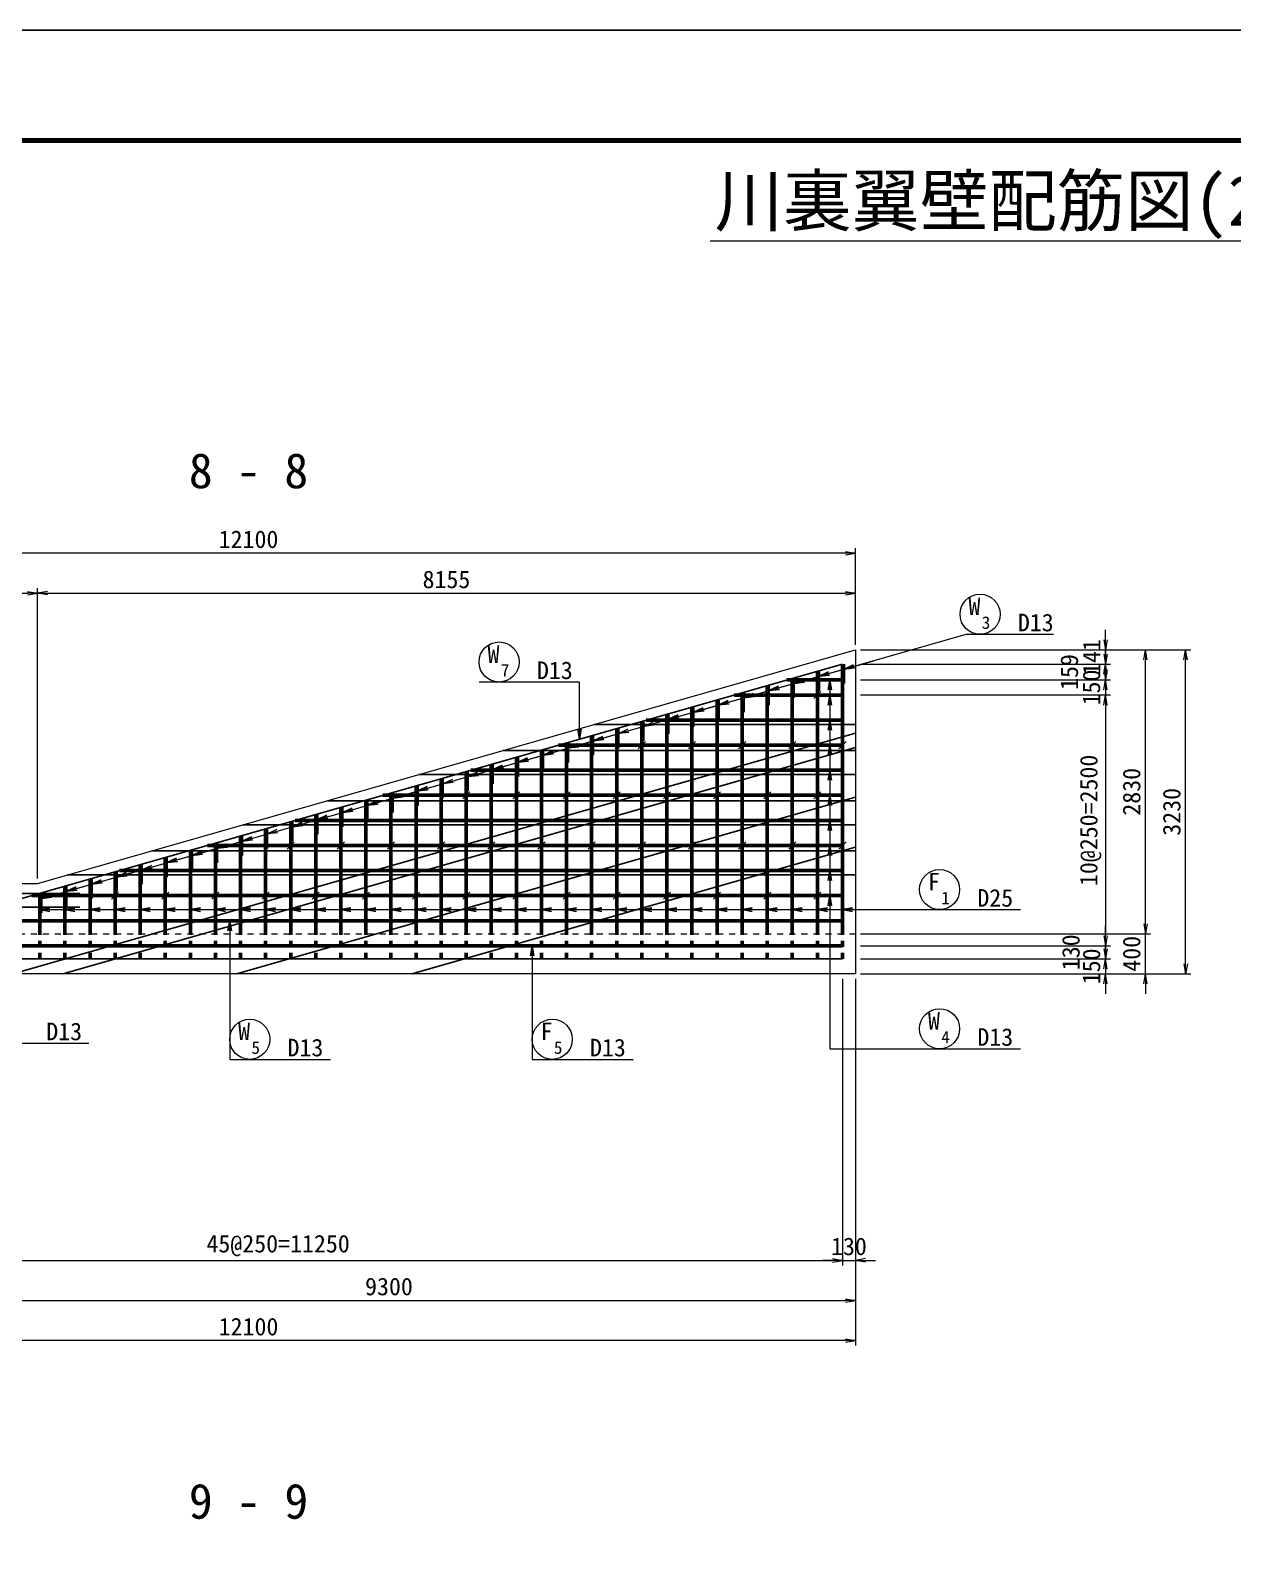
# Model space of a CAD drawing. Header units: millimetres. Extents: x 67792 to 193942, y -50017 to -20317.
# Drawn here: x 121147 to 133134, y -35356 to -20317 of the extents above; entities that cross this region are included whole.
import ezdxf
from ezdxf.enums import TextEntityAlignment as Align

# ---------------------------------------------------------------- set-up
doc = ezdxf.new("R2010")
doc.units = ezdxf.units.MM
doc.header["$LTSCALE"] = 50
doc.header["$PDSIZE"] = 300
doc.linetypes.add('DASHED2', pattern=[0.375, 0.25, -0.125])
doc.linetypes.add('SXF_跳び破線', pattern=[12, 6, -6])
doc.layers.get('Defpoints').update_dxf_attribs({"color": 191})
for name, color, linetype, lineweight in [('D-BGD', 7, 'Continuous', 13), ('D-STR', 1, 'Continuous', 50), ('D-STR-DIM', 7, 'Continuous', 13), ('D-STR-HTXT', 7, 'Continuous', 13), ('D-STR-STR2', 7, 'Continuous', 25), ('D-STR-STR5', 7, 'Continuous', 25), ('D-STR-STR9', 7, 'Continuous', 25), ('D-STR-TXT', 7, 'Continuous', 13), ('D-TTL', 2, 'Continuous', 140), ('D-TTL-LINE', 7, 'Continuous', 13), ('D-TTL-TXT', 7, 'Continuous', 13)]:
    doc.layers.add(name, color=color, linetype=linetype, lineweight=lineweight)
doc.styles.add('MS ゴシック', font='MS Gothic.ttf')
doc.styles.add('YOKO_GOTHIC', font='MS Gothic.ttf')
doc.dimstyles.new('S50', dxfattribs={"dimscale": 50, "dimtxt": 3.5, "dimasz": 2, "dimexe": 1, "dimexo": 1, "dimgap": 1, "dimtad": 1, "dimdec": 0, "dimzin": 1, "dimdsep": 46, "dimtxsty": 'YOKO_GOTHIC', "dimblk": 'OPEN', "dimcen": 0, "dimclrd": 256, "dimclre": 256, "dimclrt": 256, "dimaunit": 1, "dimadec": 3, "dimazin": 0, "dimtfac": 1, "dimtdec": 0, "dimtix": 1, "dimtmove": 2, "dimatfit": 3, "dimldrblk": 'OPEN', "dimfxl": 1, "dimlwd": -1, "dimlwe": -1, "dimarcsym": 2})

# ---------------------------------------------------------------- blocks, each defined once
blk = doc.blocks.new('_Open')
at = {"color": 0, "linetype": 'ByBlock', "lineweight": -2}
for p, q in [((-1, 0.17), (0, 0)), ((-1, -0.17), (0, 0)), ((0, 0), (-1, 0))]:
    blk.add_line(p, q, dxfattribs=at)
blk = doc.blocks.new('*D337')
at = {"layer": 'D-STR-DIM', "ltscale": 1500, "transparency": 16777216}
for p, q in [((117673, -28774), (117673, -25880)), ((117773, -25930), (121119, -25930)), ((121219, -28774), (121219, -25880))]:
    blk.add_line(p, q, dxfattribs=at)
at = {"layer": 'Defpoints', "color": 0, "ltscale": 1500, "transparency": 16777216}
for p in [(121219, -25930), (117673, -28824), (121219, -28824)]:
    blk.add_point(p, dxfattribs=at)
at = {"layer": 'D-STR-DIM', "ltscale": 1500, "transparency": 16777216, "xscale": 100, "yscale": 100, "zscale": 100, "rotation": 180}
blk.add_blockref('_Open', (117673, -25930), dxfattribs=at)
at = {"layer": 'D-STR-DIM', "ltscale": 1500, "transparency": 16777216, "xscale": 100, "yscale": 100, "zscale": 100}
blk.add_blockref('_Open', (121219, -25930), dxfattribs=at)
at = {"layer": 'D-STR-DIM', "ltscale": 1500, "transparency": 16777216, "insert": (119446, -25793), "char_height": 175, "attachment_point": 5, "style": 'YOKO_GOTHIC'}
blk.add_mtext('3545', dxfattribs=at)
blk = doc.blocks.new('*D338')
at = {"layer": 'D-STR-DIM', "ltscale": 1500, "transparency": 16777216}
for p, q in [((121219, -28774), (121219, -25880)), ((121319, -25930), (129273, -25930)), ((129373, -26444), (129373, -25880))]:
    blk.add_line(p, q, dxfattribs=at)
at = {"layer": 'Defpoints', "color": 0, "ltscale": 1500, "transparency": 16777216}
for p in [(129373, -25930), (129373, -26494), (121219, -28824)]:
    blk.add_point(p, dxfattribs=at)
at = {"layer": 'D-STR-DIM', "ltscale": 1500, "transparency": 16777216, "xscale": 100, "yscale": 100, "zscale": 100, "rotation": 180}
blk.add_blockref('_Open', (121219, -25930), dxfattribs=at)
at = {"layer": 'D-STR-DIM', "ltscale": 1500, "transparency": 16777216, "xscale": 100, "yscale": 100, "zscale": 100}
blk.add_blockref('_Open', (129373, -25930), dxfattribs=at)
at = {"layer": 'D-STR-DIM', "ltscale": 1500, "transparency": 16777216, "insert": (125296, -25793), "char_height": 175, "attachment_point": 5, "style": 'YOKO_GOTHIC'}
blk.add_mtext('8155', dxfattribs=at)
blk = doc.blocks.new('*D339')
at = {"layer": 'D-STR-DIM', "ltscale": 1500, "transparency": 16777216}
for p, q in [((117273, -28774), (117273, -25480)), ((129273, -25530), (117373, -25530)), ((129373, -26444), (129373, -25480))]:
    blk.add_line(p, q, dxfattribs=at)
at = {"layer": 'Defpoints', "color": 0, "ltscale": 1500, "transparency": 16777216}
for p in [(117273, -25530), (129373, -26494), (117273, -28824)]:
    blk.add_point(p, dxfattribs=at)
at = {"layer": 'D-STR-DIM', "ltscale": 1500, "transparency": 16777216, "xscale": 100, "yscale": 100, "zscale": 100, "rotation": 180}
blk.add_blockref('_Open', (117273, -25530), dxfattribs=at)
at = {"layer": 'D-STR-DIM', "ltscale": 1500, "transparency": 16777216, "xscale": 100, "yscale": 100, "zscale": 100}
blk.add_blockref('_Open', (129373, -25530), dxfattribs=at)
at = {"layer": 'D-STR-DIM', "ltscale": 1500, "transparency": 16777216, "insert": (123323, -25393), "char_height": 175, "attachment_point": 5, "style": 'YOKO_GOTHIC'}
blk.add_mtext('12100', dxfattribs=at)
blk = doc.blocks.new('*D343')
at = {"layer": 'D-STR-DIM', "ltscale": 1500, "transparency": 16777216}
for p, q in [((129243, -29774), (129243, -32630)), ((117993, -30374), (117993, -32630)), ((118093, -32580), (129143, -32580))]:
    blk.add_line(p, q, dxfattribs=at)
at = {"layer": 'Defpoints', "color": 0, "ltscale": 1500, "transparency": 16777216}
for p in [(129243, -29724), (117993, -30324), (129243, -32580)]:
    blk.add_point(p, dxfattribs=at)
at = {"layer": 'D-STR-DIM', "ltscale": 1500, "transparency": 16777216, "xscale": 100, "yscale": 100, "zscale": 100, "rotation": 180}
blk.add_blockref('_Open', (117993, -32580), dxfattribs=at)
at = {"layer": 'D-STR-DIM', "ltscale": 1500, "transparency": 16777216, "xscale": 100, "yscale": 100, "zscale": 100}
blk.add_blockref('_Open', (129243, -32580), dxfattribs=at)
at = {"layer": 'D-STR-DIM', "ltscale": 1500, "transparency": 16777216, "insert": (123618, -32433), "char_height": 175, "attachment_point": 5, "style": 'YOKO_GOTHIC'}
blk.add_mtext('45@250=11250', dxfattribs=at)
blk = doc.blocks.new('*D344')
at = {"layer": 'D-STR-DIM', "ltscale": 1500, "transparency": 16777216}
for p, q in [((129243, -29774), (129243, -32630)), ((129373, -29774), (129373, -32630)), ((129143, -32580), (129043, -32580)), ((129243, -32580), (129373, -32580)), ((129473, -32580), (129573, -32580))]:
    blk.add_line(p, q, dxfattribs=at)
at = {"layer": 'Defpoints', "color": 0, "ltscale": 1500, "transparency": 16777216}
for p in [(129243, -29724), (129373, -29724), (129373, -32580)]:
    blk.add_point(p, dxfattribs=at)
at = {"layer": 'D-STR-DIM', "ltscale": 1500, "transparency": 16777216, "xscale": 100, "yscale": 100, "zscale": 100}
blk.add_blockref('_Open', (129243, -32580), dxfattribs=at)
at = {"layer": 'D-STR-DIM', "ltscale": 1500, "transparency": 16777216, "xscale": 100, "yscale": 100, "zscale": 100, "rotation": 180}
blk.add_blockref('_Open', (129373, -32580), dxfattribs=at)
at = {"layer": 'D-STR-DIM', "ltscale": 1500, "transparency": 16777216, "insert": (129308, -32442), "char_height": 175, "attachment_point": 5, "style": 'YOKO_GOTHIC'}
blk.add_mtext('130', dxfattribs=at)
blk = doc.blocks.new('*D353')
at = {"layer": 'D-STR-DIM', "ltscale": 1500, "transparency": 16777216}
for p, q in [((129373, -29774), (129373, -33030)), ((120073, -30374), (120073, -33030)), ((120173, -32980), (129273, -32980))]:
    blk.add_line(p, q, dxfattribs=at)
at = {"layer": 'Defpoints', "color": 0, "ltscale": 1500, "transparency": 16777216}
for p in [(129373, -29724), (120073, -30324), (129373, -32980)]:
    blk.add_point(p, dxfattribs=at)
at = {"layer": 'D-STR-DIM', "ltscale": 1500, "transparency": 16777216, "xscale": 100, "yscale": 100, "zscale": 100, "rotation": 180}
blk.add_blockref('_Open', (120073, -32980), dxfattribs=at)
at = {"layer": 'D-STR-DIM', "ltscale": 1500, "transparency": 16777216, "xscale": 100, "yscale": 100, "zscale": 100}
blk.add_blockref('_Open', (129373, -32980), dxfattribs=at)
at = {"layer": 'D-STR-DIM', "ltscale": 1500, "transparency": 16777216, "insert": (124723, -32842), "char_height": 175, "attachment_point": 5, "style": 'YOKO_GOTHIC'}
blk.add_mtext('9300', dxfattribs=at)
blk = doc.blocks.new('*D354')
at = {"layer": 'D-STR-DIM', "ltscale": 1500, "transparency": 16777216}
for p, q in [((129373, -29774), (129373, -33430)), ((117273, -30374), (117273, -33430)), ((129273, -33380), (117373, -33380))]:
    blk.add_line(p, q, dxfattribs=at)
at = {"layer": 'Defpoints', "color": 0, "ltscale": 1500, "transparency": 16777216}
for p in [(129373, -29724), (117273, -30324), (117273, -33380)]:
    blk.add_point(p, dxfattribs=at)
at = {"layer": 'D-STR-DIM', "ltscale": 1500, "transparency": 16777216, "xscale": 100, "yscale": 100, "zscale": 100, "rotation": 180}
blk.add_blockref('_Open', (117273, -33380), dxfattribs=at)
at = {"layer": 'D-STR-DIM', "ltscale": 1500, "transparency": 16777216, "xscale": 100, "yscale": 100, "zscale": 100}
blk.add_blockref('_Open', (129373, -33380), dxfattribs=at)
at = {"layer": 'D-STR-DIM', "ltscale": 1500, "transparency": 16777216, "insert": (123323, -33242), "char_height": 175, "attachment_point": 5, "style": 'YOKO_GOTHIC'}
blk.add_mtext('12100', dxfattribs=at)
blk = doc.blocks.new('*D280')
at = {"layer": 'D-STR-DIM', "ltscale": 1500, "transparency": 16777216}
for p, q in [((131864, -26394), (131864, -26294)), ((129423, -26494), (131914, -26494)), ((131864, -26494), (131864, -26636)), ((129423, -26636), (131914, -26636)), ((131864, -26736), (131864, -26836))]:
    blk.add_line(p, q, dxfattribs=at)
at = {"layer": 'Defpoints', "color": 0, "ltscale": 1500, "transparency": 16777216}
for p in [(129373, -26494), (129373, -26636), (131864, -26636)]:
    blk.add_point(p, dxfattribs=at)
at = {"layer": 'D-STR-DIM', "ltscale": 1500, "transparency": 16777216, "xscale": 100, "yscale": 100, "zscale": 100}
for p, rotation in [((131864, -26494), 270), ((131864, -26636), 90)]:
    blk.add_blockref('_Open', p, dxfattribs=dict(at, rotation=rotation))
at = {"layer": 'D-STR-DIM', "ltscale": 1500, "transparency": 16777216, "insert": (131726, -26565), "char_height": 175, "attachment_point": 5, "rotation": 90, "style": 'YOKO_GOTHIC'}
blk.add_mtext('141', dxfattribs=at)
blk = doc.blocks.new('*D281')
at = {"layer": 'D-STR-DIM', "ltscale": 1500, "transparency": 16777216}
for p, q in [((131864, -26536), (131864, -26436)), ((129423, -26636), (131914, -26636)), ((131864, -26636), (131864, -26794)), ((129423, -26794), (131914, -26794)), ((131864, -26894), (131864, -26994))]:
    blk.add_line(p, q, dxfattribs=at)
at = {"layer": 'Defpoints', "color": 0, "ltscale": 1500, "transparency": 16777216}
for p in [(129373, -26636), (129373, -26794), (131864, -26794)]:
    blk.add_point(p, dxfattribs=at)
at = {"layer": 'D-STR-DIM', "ltscale": 1500, "transparency": 16777216, "xscale": 100, "yscale": 100, "zscale": 100}
for p, rotation in [((131864, -26636), 270), ((131864, -26794), 90)]:
    blk.add_blockref('_Open', p, dxfattribs=dict(at, rotation=rotation))
at = {"layer": 'D-STR-DIM', "ltscale": 1500, "transparency": 16777216, "insert": (131505, -26715), "char_height": 175, "attachment_point": 5, "rotation": 90, "style": 'YOKO_GOTHIC'}
blk.add_mtext('159', dxfattribs=at)
blk = doc.blocks.new('*D282')
at = {"layer": 'D-STR-DIM', "ltscale": 1500, "transparency": 16777216}
for p, q in [((131864, -26694), (131864, -26594)), ((129423, -26794), (131914, -26794)), ((131864, -26794), (131864, -26944)), ((129423, -26944), (131914, -26944)), ((131864, -27044), (131864, -27144))]:
    blk.add_line(p, q, dxfattribs=at)
at = {"layer": 'Defpoints', "color": 0, "ltscale": 1500, "transparency": 16777216}
for p in [(129373, -26794), (129373, -26944), (131864, -26944)]:
    blk.add_point(p, dxfattribs=at)
at = {"layer": 'D-STR-DIM', "ltscale": 1500, "transparency": 16777216, "xscale": 100, "yscale": 100, "zscale": 100}
for p, rotation in [((131864, -26794), 270), ((131864, -26944), 90)]:
    blk.add_blockref('_Open', p, dxfattribs=dict(at, rotation=rotation))
at = {"layer": 'D-STR-DIM', "ltscale": 1500, "transparency": 16777216, "insert": (131726, -26869), "char_height": 175, "attachment_point": 5, "rotation": 90, "style": 'YOKO_GOTHIC'}
blk.add_mtext('150', dxfattribs=at)
blk = doc.blocks.new('*D283')
at = {"layer": 'D-STR-DIM', "ltscale": 1500, "transparency": 16777216}
for p, q in [((129423, -26944), (131914, -26944)), ((131864, -27044), (131864, -29344)), ((129423, -29444), (131914, -29444))]:
    blk.add_line(p, q, dxfattribs=at)
at = {"layer": 'Defpoints', "color": 0, "ltscale": 1500, "transparency": 16777216}
for p in [(129373, -26944), (129373, -29444), (131864, -29444)]:
    blk.add_point(p, dxfattribs=at)
at = {"layer": 'D-STR-DIM', "ltscale": 1500, "transparency": 16777216, "xscale": 100, "yscale": 100, "zscale": 100}
for p, rotation in [((131864, -26944), 90), ((131864, -29444), 270)]:
    blk.add_blockref('_Open', p, dxfattribs=dict(at, rotation=rotation))
at = {"layer": 'D-STR-DIM', "ltscale": 1500, "transparency": 16777216, "insert": (131717, -28194), "char_height": 175, "attachment_point": 5, "rotation": 90, "style": 'YOKO_GOTHIC'}
blk.add_mtext('10@250=2500', dxfattribs=at)
blk = doc.blocks.new('*D284')
at = {"layer": 'D-STR-DIM', "ltscale": 1500, "transparency": 16777216}
for p, q in [((131864, -29344), (131864, -29244)), ((129423, -29444), (131914, -29444)), ((131864, -29444), (131864, -29574)), ((129423, -29574), (131914, -29574)), ((131864, -29674), (131864, -29774))]:
    blk.add_line(p, q, dxfattribs=at)
at = {"layer": 'Defpoints', "color": 0, "ltscale": 1500, "transparency": 16777216}
for p in [(129373, -29444), (129373, -29574), (131864, -29574)]:
    blk.add_point(p, dxfattribs=at)
at = {"layer": 'D-STR-DIM', "ltscale": 1500, "transparency": 16777216, "xscale": 100, "yscale": 100, "zscale": 100}
for p, rotation in [((131864, -29444), 270), ((131864, -29574), 90)]:
    blk.add_blockref('_Open', p, dxfattribs=dict(at, rotation=rotation))
at = {"layer": 'D-STR-DIM', "ltscale": 1500, "transparency": 16777216, "insert": (131521, -29509), "char_height": 175, "attachment_point": 5, "rotation": 90, "style": 'YOKO_GOTHIC'}
blk.add_mtext('130', dxfattribs=at)
blk = doc.blocks.new('*D285')
at = {"layer": 'D-STR-DIM', "ltscale": 1500, "transparency": 16777216}
for p, q in [((131864, -29474), (131864, -29374)), ((129423, -29574), (131914, -29574)), ((131864, -29574), (131864, -29724)), ((129423, -29724), (131914, -29724)), ((131864, -29824), (131864, -29924))]:
    blk.add_line(p, q, dxfattribs=at)
at = {"layer": 'Defpoints', "color": 0, "ltscale": 1500, "transparency": 16777216}
for p in [(129373, -29574), (129373, -29724), (131864, -29724)]:
    blk.add_point(p, dxfattribs=at)
at = {"layer": 'D-STR-DIM', "ltscale": 1500, "transparency": 16777216, "xscale": 100, "yscale": 100, "zscale": 100}
for p, rotation in [((131864, -29574), 270), ((131864, -29724), 90)]:
    blk.add_blockref('_Open', p, dxfattribs=dict(at, rotation=rotation))
at = {"layer": 'D-STR-DIM', "ltscale": 1500, "transparency": 16777216, "insert": (131726, -29649), "char_height": 175, "attachment_point": 5, "rotation": 90, "style": 'YOKO_GOTHIC'}
blk.add_mtext('150', dxfattribs=at)
blk = doc.blocks.new('*D375')
at = {"layer": 'D-STR-DIM', "ltscale": 1500, "transparency": 16777216}
for p, q in [((132264, -29224), (132264, -29124)), ((129423, -29324), (132314, -29324)), ((132264, -29724), (132264, -29324)), ((129423, -29724), (132314, -29724)), ((132264, -29824), (132264, -29924))]:
    blk.add_line(p, q, dxfattribs=at)
at = {"layer": 'Defpoints', "color": 0, "ltscale": 1500, "transparency": 16777216}
for p in [(129373, -29324), (132264, -29324), (129373, -29724)]:
    blk.add_point(p, dxfattribs=at)
at = {"layer": 'D-STR-DIM', "ltscale": 1500, "transparency": 16777216, "xscale": 100, "yscale": 100, "zscale": 100}
for p, rotation in [((132264, -29324), 270), ((132264, -29724), 90)]:
    blk.add_blockref('_Open', p, dxfattribs=dict(at, rotation=rotation))
at = {"layer": 'D-STR-DIM', "ltscale": 1500, "transparency": 16777216, "insert": (132126, -29524), "char_height": 175, "attachment_point": 5, "rotation": 90, "style": 'YOKO_GOTHIC'}
blk.add_mtext('400', dxfattribs=at)
blk = doc.blocks.new('*D376')
at = {"layer": 'D-STR-DIM', "ltscale": 1500, "transparency": 16777216}
for p, q in [((129423, -26494), (132314, -26494)), ((132264, -29224), (132264, -26594)), ((129423, -29324), (132314, -29324))]:
    blk.add_line(p, q, dxfattribs=at)
at = {"layer": 'Defpoints', "color": 0, "ltscale": 1500, "transparency": 16777216}
for p in [(129373, -26494), (132264, -26494), (129373, -29324)]:
    blk.add_point(p, dxfattribs=at)
at = {"layer": 'D-STR-DIM', "ltscale": 1500, "transparency": 16777216, "xscale": 100, "yscale": 100, "zscale": 100}
for p, rotation in [((132264, -26494), 90), ((132264, -29324), 270)]:
    blk.add_blockref('_Open', p, dxfattribs=dict(at, rotation=rotation))
at = {"layer": 'D-STR-DIM', "ltscale": 1500, "transparency": 16777216, "insert": (132126, -27909), "char_height": 175, "attachment_point": 5, "rotation": 90, "style": 'YOKO_GOTHIC'}
blk.add_mtext('2830', dxfattribs=at)
blk = doc.blocks.new('*D286')
at = {"layer": 'D-STR-DIM', "ltscale": 1500, "transparency": 16777216}
for p, q in [((129423, -26494), (132714, -26494)), ((132664, -29624), (132664, -26594)), ((129423, -29724), (132714, -29724))]:
    blk.add_line(p, q, dxfattribs=at)
at = {"layer": 'Defpoints', "color": 0, "ltscale": 1500, "transparency": 16777216}
for p in [(129373, -26494), (132664, -26494), (129373, -29724)]:
    blk.add_point(p, dxfattribs=at)
at = {"layer": 'D-STR-DIM', "ltscale": 1500, "transparency": 16777216, "xscale": 100, "yscale": 100, "zscale": 100}
for p, rotation in [((132664, -26494), 90), ((132664, -29724), 270)]:
    blk.add_blockref('_Open', p, dxfattribs=dict(at, rotation=rotation))
at = {"layer": 'D-STR-DIM', "ltscale": 1500, "transparency": 16777216, "insert": (132526, -28109), "char_height": 175, "attachment_point": 5, "rotation": 90, "style": 'YOKO_GOTHIC'}
blk.add_mtext('3230', dxfattribs=at)

msp = doc.modelspace()

# ---------------------------------------------------------------- linework, layer by layer
at = {"layer": 'D-BGD'}
for p, q in [((129373.2, -26494.4), (129373.2, -29724.3)), ((129373.2, -29724.3), (120073.2, -29724.3))]:
    msp.add_line(p, q, dxfattribs=at)
at = {"layer": 'D-BGD', "linetype": 'SXF_跳び破線', "ltscale": 0.2}
msp.add_line((117673.2, -29324.3), (129373.2, -29324.3), dxfattribs=at)
at = {"layer": 'D-BGD'}
msp.add_lwpolyline([(117273.2, -28824.3), (121218.7, -28824.3), (129373.2, -26494.4)], dxfattribs=at)
at = {"layer": 'D-STR'}
for p, q in [((128993.2, -26707), (128993.2, -29304.3)), ((129243.2, -26635.6), (129243.2, -29304.3)), ((128493.2, -26849.9), (128493.2, -29304.3)), ((128687.7, -26794.3), (129243.2, -26794.3)), ((128743.2, -26778.4), (128743.2, -29304.3)), ((127743.2, -27064.1), (127743.2, -29304.3)), ((127993.2, -26992.7), (127993.2, -29304.3)), ((128162.7, -26944.3), (129243.2, -26944.3)), ((128243.2, -26921.3), (128243.2, -29304.3)), ((127243.2, -27207), (127243.2, -29304.3)), ((127287.7, -27194.3), (129243.2, -27194.3)), ((127493.2, -27135.6), (127493.2, -29304.3)), ((126743.2, -27349.9), (126743.2, -29304.3)), ((126993.2, -27278.4), (126993.2, -29304.3)), ((126243.2, -27492.7), (126243.2, -29304.3)), ((126412.7, -27444.3), (129243.2, -27444.3)), ((126493.2, -27421.3), (126493.2, -29304.3)), ((125743.2, -27635.6), (125743.2, -29304.3)), ((125993.2, -27564.1), (125993.2, -29304.3)), ((125243.2, -27778.4), (125243.2, -29304.3)), ((125493.2, -27707), (125493.2, -29304.3)), ((125537.7, -27694.3), (129243.2, -27694.3)), ((124662.7, -27944.3), (129243.2, -27944.3)), ((124743.2, -27921.3), (124743.2, -29304.3)), ((124993.2, -27849.9), (124993.2, -29304.3)), ((124243.2, -28064.1), (124243.2, -29304.3)), ((124493.2, -27992.7), (124493.2, -29304.3)), ((123743.2, -28207), (123743.2, -29304.3)), ((123787.7, -28194.3), (129243.2, -28194.3)), ((123993.2, -28135.6), (123993.2, -29304.3)), ((122993.2, -28421.3), (122993.2, -29304.3)), ((123243.2, -28349.9), (123243.2, -29304.3)), ((123493.2, -28278.4), (123493.2, -29304.3)), ((122493.2, -28564.1), (122493.2, -29304.3)), ((122743.2, -28492.7), (122743.2, -29304.3)), ((122912.7, -28444.3), (129243.2, -28444.3)), ((121993.2, -28707), (121993.2, -29304.3)), ((122037.7, -28694.3), (129243.2, -28694.3)), ((122243.2, -28635.6), (122243.2, -29304.3)), ((121493.2, -28849.9), (121493.2, -29304.3)), ((121743.2, -28778.4), (121743.2, -29304.3)), ((121162.7, -28944.3), (129243.2, -28944.3)), ((121243.2, -28921.3), (121243.2, -29304.3)), ((117393.2, -29194.3), (129243.2, -29194.3)), ((117393.2, -29444.3), (129243.2, -29444.3))]:
    msp.add_line(p, q, dxfattribs=at)
at = {"layer": 'D-STR', "linetype": 'SXF_跳び破線', "ltscale": 0.2}
for p, q in [((121243.2, -29574.3), (121243.2, -29304.3)), ((121493.2, -29574.3), (121493.2, -29304.3)), ((121743.2, -29574.3), (121743.2, -29304.3)), ((121993.2, -29574.3), (121993.2, -29304.3)), ((122243.2, -29574.3), (122243.2, -29304.3)), ((122493.2, -29574.3), (122493.2, -29304.3)), ((122743.2, -29574.3), (122743.2, -29304.3)), ((122993.2, -29574.3), (122993.2, -29304.3)), ((123243.2, -29574.3), (123243.2, -29304.3)), ((123493.2, -29574.3), (123493.2, -29304.3)), ((123743.2, -29574.3), (123743.2, -29304.3)), ((123993.2, -29574.3), (123993.2, -29304.3)), ((124243.2, -29574.3), (124243.2, -29304.3)), ((124493.2, -29574.3), (124493.2, -29304.3)), ((124743.2, -29574.3), (124743.2, -29304.3)), ((124993.2, -29574.3), (124993.2, -29304.3)), ((125243.2, -29574.3), (125243.2, -29304.3)), ((125493.2, -29574.3), (125493.2, -29304.3)), ((125743.2, -29574.3), (125743.2, -29304.3)), ((125993.2, -29574.3), (125993.2, -29304.3)), ((126243.2, -29574.3), (126243.2, -29304.3)), ((126493.2, -29574.3), (126493.2, -29304.3)), ((126743.2, -29574.3), (126743.2, -29304.3)), ((126993.2, -29574.3), (126993.2, -29304.3)), ((127243.2, -29574.3), (127243.2, -29304.3)), ((127493.2, -29574.3), (127493.2, -29304.3)), ((127743.2, -29574.3), (127743.2, -29304.3)), ((127993.2, -29574.3), (127993.2, -29304.3)), ((128243.2, -29574.3), (128243.2, -29304.3)), ((128493.2, -29574.3), (128493.2, -29304.3)), ((128743.2, -29574.3), (128743.2, -29304.3)), ((128993.2, -29574.3), (128993.2, -29304.3)), ((129243.2, -29574.3), (129243.2, -29304.3))]:
    msp.add_line(p, q, dxfattribs=at)
at = {"layer": 'D-STR-HTXT'}
for p, q in [((120730.6, -30415.7), (121730.6, -30415.7)), ((123135.1, -30576.4), (124141.7, -30576.4)), ((126150.1, -30576.4), (127156.7, -30576.4))]:
    msp.add_line(p, q, dxfattribs=at)
for centre in [(130615, -26139.2), (125821.1, -26615.2), (130211.3, -28884.1), (130211.3, -30271.3), (123335.1, -30376.4), (126350.1, -30376.4)]:
    msp.add_circle(centre, 200, dxfattribs=at)
at = {"layer": 'D-STR-STR2'}
for p, q in [((120838.5, -29036.9), (129243.2, -26635.6)), ((117393.2, -28924.3), (121642.7, -28924.3)), ((117393.2, -29059.3), (121642.7, -29059.3))]:
    msp.add_line(p, q, dxfattribs=at)
at = {"layer": 'D-STR-STR5'}
for p, q in [((128957.9, -26979.7), (129028.6, -26908.9)), ((127207.9, -27479.7), (127278.6, -27408.9)), ((127707.9, -27479.7), (127778.6, -27408.9)), ((128207.9, -27479.7), (128278.6, -27408.9)), ((128707.9, -27479.7), (128778.6, -27408.9)), ((129207.9, -27479.7), (129278.6, -27408.9)), ((125457.9, -27979.7), (125528.6, -27908.9)), ((125957.9, -27979.7), (126028.6, -27908.9)), ((126457.9, -27979.7), (126528.6, -27908.9)), ((126957.9, -27979.7), (127028.6, -27908.9)), ((127457.9, -27979.7), (127528.6, -27908.9)), ((127957.9, -27979.7), (128028.6, -27908.9)), ((128457.9, -27979.7), (128528.6, -27908.9)), ((128957.9, -27979.7), (129028.6, -27908.9)), ((123707.9, -28479.7), (123778.6, -28408.9)), ((124207.9, -28479.7), (124278.6, -28408.9)), ((124707.9, -28479.7), (124778.6, -28408.9)), ((125207.9, -28479.7), (125278.6, -28408.9)), ((125707.9, -28479.7), (125778.6, -28408.9)), ((126207.9, -28479.7), (126278.6, -28408.9)), ((126707.9, -28479.7), (126778.6, -28408.9)), ((127207.9, -28479.7), (127278.6, -28408.9)), ((127707.9, -28479.7), (127778.6, -28408.9)), ((128207.9, -28479.7), (128278.6, -28408.9)), ((128707.9, -28479.7), (128778.6, -28408.9)), ((129207.9, -28479.7), (129278.6, -28408.9)), ((121957.9, -28979.7), (122028.6, -28908.9)), ((122457.9, -28979.7), (122528.6, -28908.9)), ((122957.9, -28979.7), (123028.6, -28908.9)), ((123457.9, -28979.7), (123528.6, -28908.9)), ((123957.9, -28979.7), (124028.6, -28908.9)), ((124457.9, -28979.7), (124528.6, -28908.9)), ((124957.9, -28979.7), (125028.6, -28908.9)), ((125457.9, -28979.7), (125528.6, -28908.9)), ((125957.9, -28979.7), (126028.6, -28908.9)), ((126457.9, -28979.7), (126528.6, -28908.9)), ((126957.9, -28979.7), (127028.6, -28908.9)), ((127457.9, -28979.7), (127528.6, -28908.9)), ((127957.9, -28979.7), (128028.6, -28908.9)), ((128457.9, -28979.7), (128528.6, -28908.9)), ((128957.9, -28979.7), (129028.6, -28908.9))]:
    msp.add_line(p, q, dxfattribs=at)
at = {"layer": 'D-STR-STR9'}
for p, q in [((129013.2, -26707), (129013.2, -26902)), ((129263.2, -26635.6), (129263.2, -26830.6)), ((128513.2, -26849.9), (128513.2, -27044.9)), ((128763.2, -26778.4), (128763.2, -26973.4)), ((127763.2, -27064.1), (127763.2, -27259.1)), ((128013.2, -26992.7), (128013.2, -27187.7)), ((128263.2, -26921.3), (128263.2, -27116.3)), ((127263.2, -27207), (127263.2, -27402)), ((127513.2, -27135.6), (127513.2, -27330.6)), ((126763.2, -27349.9), (126763.2, -27544.9)), ((127013.2, -27278.4), (127013.2, -27473.4)), ((126263.2, -27492.7), (126263.2, -27687.7)), ((126513.2, -27421.3), (126513.2, -27616.3)), ((125763.2, -27635.6), (125763.2, -27830.6)), ((126013.2, -27564.1), (126013.2, -27759.1)), ((125263.2, -27778.4), (125263.2, -27973.4)), ((125513.2, -27707), (125513.2, -27902)), ((124763.2, -27921.3), (124763.2, -28116.3)), ((125013.2, -27849.9), (125013.2, -28044.9)), ((124263.2, -28064.1), (124263.2, -28259.1)), ((124513.2, -27992.7), (124513.2, -28187.7)), ((123763.2, -28207), (123763.2, -28402)), ((124013.2, -28135.6), (124013.2, -28330.6)), ((123013.2, -28421.3), (123013.2, -28616.3)), ((123263.2, -28349.9), (123263.2, -28544.9)), ((123513.2, -28278.4), (123513.2, -28473.4)), ((122513.2, -28564.1), (122513.2, -28759.1)), ((122763.2, -28492.7), (122763.2, -28687.7)), ((122013.2, -28707), (122013.2, -28902)), ((122263.2, -28635.6), (122263.2, -28830.6)), ((121513.2, -28849.9), (121513.2, -29044.9)), ((121763.2, -28778.4), (121763.2, -28973.4)), ((121263.2, -28921.3), (121263.2, -29116.3))]:
    msp.add_line(p, q, dxfattribs=at)
at = {"layer": 'D-TTL'}
msp.add_lwpolyline([(110866.7, -21416.6), (110866.7, -48916.6), (150866.7, -48916.6), (150866.7, -21416.6)], close=True, dxfattribs=at)
at = {"layer": 'D-TTL-LINE'}
msp.add_line((127924.8, -22416.6), (133808.6, -22416.6), dxfattribs=at)
at = {"layer": 'Defpoints'}
for p, q in [((129373.2, -27324), (120972.2, -29724.3)), ((129373.2, -27238.3), (126769.7, -27238.3)), ((129373.2, -27466.9), (121472.2, -29724.3)), ((129373.2, -27498.3), (125859.7, -27498.3)), ((129373.2, -27738.3), (125019.7, -27738.3)), ((129373.2, -27961.2), (123202.2, -29724.3)), ((129373.2, -27998.3), (124109.7, -27998.3)), ((129373.2, -28238.3), (123269.7, -28238.3)), ((129373.2, -28498.3), (122359.7, -28498.3)), ((129373.2, -28461.2), (124952.2, -29724.3)), ((129373.2, -28738.3), (121519.7, -28738.3)), ((117393.2, -29574.3), (129243.2, -29574.3))]:
    msp.add_line(p, q, dxfattribs=at)
at = {"layer": 'Defpoints', "color": 1}
msp.add_lwpolyline([(109841.7, -20316.6), (109841.7, -50016.6), (151891.7, -50016.6), (151891.7, -20316.6)], close=True, dxfattribs=at)

# ---------------------------------------------------------------- block references
at = {"layer": 'D-STR-HTXT'}
for p, xscale, yscale, zscale, rotation in [((127263.2, -27257.5), 100, 100, 100, 195.9453959009201), ((127013.2, -27329), 100, 100, 100, 195.9453959009201), ((125263.2, -27829), 100, 100, 100, 195.9453959009201), ((123513.2, -28329), 100, 100, 100, 195.9453959009201), ((122263.2, -28686.1), 99.99999999999999, 99.99999999999999, 99.99999999999999, 195.9453959009172)]:
    msp.add_blockref('_Open', p, dxfattribs=dict(at, xscale=xscale, yscale=yscale, zscale=zscale, rotation=rotation))

# ---------------------------------------------------------------- texts
at = {"layer": 'D-STR-TXT', "style": 'YOKO_GOTHIC'}
for s, height, p in [('8 - 8', 350, (123323.2, -24882.9)), ('W', 175, (130558.7, -26147.5)), ('3', 125, (130674.4, -26285.3)), ('W', 175, (125764.8, -26623.5)), ('7', 125, (125880.4, -26761.3)), ('F', 175, (130155, -28892.4)), ('1', 125, (130270.7, -29030.2)), ('W', 175, (130155, -30279.6)), ('4', 125, (130270.7, -30417.4)), ('5', 125, (123394.5, -30522.5)), ('5', 125, (126409.5, -30522.5)), ('9 - 9', 350, (123323.2, -35155.7))]:
    msp.add_text(s, height=height, dxfattribs=at).set_placement(p, align=Align.CENTER)
for s, p in [('D13', (130991.5, -26309.2)), ('D13', (126197.6, -26785.2)), ('D25', (130587.8, -29054.1)), ('D13', (123711.7, -30546.4)), ('D13', (126726.6, -30546.4)), ('D13', (130587.8, -30441.3))]:
    msp.add_text(s, height=175, dxfattribs=at).set_placement(p)
at = {"layer": 'D-STR-TXT', "color": 4, "style": 'YOKO_GOTHIC'}
msp.add_text('D13', height=175, dxfattribs=at).set_placement((121307.1, -30385.7))
at = {"layer": 'D-STR-TXT', "linetype": 'DASHED2', "ltscale": 0.5, "style": 'YOKO_GOTHIC'}
for s, p in [('W', (123278.9, -30384.7)), ('F', (126293.8, -30384.7))]:
    msp.add_text(s, height=175, dxfattribs=at).set_placement(p, align=Align.CENTER)
at = {"layer": 'D-TTL-TXT', "style": 'MS ゴシック'}
msp.add_text('川裏翼壁配筋図(2)', height=500, dxfattribs=at).set_placement((130866.7, -22416.6), align=Align.BOTTOM_CENTER)

# ---------------------------------------------------------------- dimensions: what is measured, and where the dimension line sits
at = {"layer": 'D-STR-DIM', "ltscale": 1500}
for base, p1, p2, picture, middle in [((117273.2, -25530.5), (129373.2, -26494.4), (117273.2, -28824.3), '*D339', (123323.2, -25393)), ((121218.7203, -25930.4969), (117673.2432, -28824.2959), (121218.7203, -28824.2959), '*D337', (119445.9817, -25792.9969)), ((129373.2432, -25930.4969), (121218.7203, -28824.2959), (129373.2432, -26494.4322), '*D338', (125295.9817, -25792.9969)), ((117273.2, -33379.6), (129373.2, -29724.3), (117273.2, -30324.3), '*D354', (123323.2, -33242.1)), ((129373.2, -32979.6), (120073.2, -30324.3), (129373.2, -29724.3), '*D353', (124723.2, -32842.1)), ((129373.2, -32579.6), (129243.2, -29724.3), (129373.2, -29724.3), '*D344', (129308.2, -32442.1))]:
    dim = msp.add_linear_dim(base=base, p1=p1, p2=p2, dimstyle='S50', dxfattribs=at)
    dim.commit()
    dim.dimension.update_dxf_attribs({"geometry": picture, "text_midpoint": middle})
for base, p1, p2, picture, middle in [((131863.7, -26635.6), (129373.2, -26494.4), (129373.2, -26635.6), '*D280', (131726.2, -26565)), ((132263.7, -26494.4), (129373.2, -29324.3), (129373.2, -26494.4), '*D376', (132126.2, -27909.4)), ((132663.7, -26494.4), (129373.2, -29724.3), (129373.2, -26494.4), '*D286', (132526.2, -28109.4)), ((131863.7, -26944.3), (129373.2, -26794.3), (129373.2, -26944.3), '*D282', (131726.2, -26869.3)), ((132263.7, -29324.3), (129373.2, -29724.3), (129373.2, -29324.3), '*D375', (132126.2, -29524.3)), ((131863.7, -29724.3), (129373.2, -29574.3), (129373.2, -29724.3), '*D285', (131726.2, -29649.3))]:
    dim = msp.add_linear_dim(base=base, p1=p1, p2=p2, angle=90, dimstyle='S50', dxfattribs=at)
    dim.commit()
    dim.dimension.update_dxf_attribs({"geometry": picture, "text_midpoint": middle})
for base, p1, p2, picture, middle in [((131863.7, -26794.3), (129373.2, -26635.6), (129373.2, -26794.3), '*D281', (131505.2, -26714.9)), ((131863.7, -29574.3), (129373.2, -29444.3), (129373.2, -29574.3), '*D284', (131521.1, -29509.3))]:
    dim = msp.add_linear_dim(base=base, p1=p1, p2=p2, angle=90, dimstyle='S50', dxfattribs=at)
    dim.commit()
    dim.dimension.update_dxf_attribs({"geometry": picture, "text_midpoint": middle, "dimtype": 160})
dim = msp.add_linear_dim(base=(131863.7, -29444.3), p1=(129373.2, -26944.3), p2=(129373.2, -29444.3), angle=90, text='10@250=<>', dimstyle='S50', dxfattribs=at)
dim.commit()
dim.dimension.update_dxf_attribs({"geometry": '*D283', "text_midpoint": (131716.9, -28194.3)})
dim = msp.add_linear_dim(base=(129243.2, -32579.6), p1=(117993.2, -30324.3), p2=(129243.2, -29724.3), text='45@250=<>', dimstyle='S50', dxfattribs=at)
dim.commit()
dim.dimension.update_dxf_attribs({"geometry": '*D343', "text_midpoint": (123618.2, -32432.8)})

# ---------------------------------------------------------------- leaders
at = {"layer": 'D-STR-HTXT'}
for points in [[(121263.2, -28971.8), (130477.6, -26339.2), (131345.5, -26339.2)], [(129263.2, -26686.1), (129556.5, -26602.3)], [(128763.2, -26829), (129056.5, -26745.2)], [(129013.2, -26757.5), (129306.5, -26673.8)], [(126621.1, -27384.8), (126621.1, -26815.2), (125621.1, -26815.2)], [(128263.2, -26971.8), (128556.5, -26888)], [(128513.2, -26900.4), (128806.5, -26816.6)], [(129116.9, -26794.3), (129116.9, -30471.3), (131017.9, -30471.3)], [(127763.2, -27114.7), (128056.5, -27030.9)], [(128013.2, -27043.2), (128306.5, -26959.5)], [(129116.9, -26944.3), (129116.9, -27271.7)], [(127513.2, -27186.1), (127806.5, -27102.3)], [(129116.9, -27194.3), (129116.9, -27521.7)], [(126763.2, -27400.4), (127062.8, -27314.8)], [(126263.2, -27543.2), (126562.8, -27457.7)], [(126513.2, -27471.8), (126812.8, -27386.2)], [(129116.9, -27444.3), (129116.9, -27771.7)], [(125513.2, -27757.5), (125898.4, -27647.5)], [(125763.2, -27686.1), (126062.8, -27600.5)], [(126013.2, -27614.7), (126312.8, -27529.1)], [(125013.2, -27900.4), (125298, -27819)], [(129116.9, -27694.3), (129116.9, -28021.7)], [(124513.2, -28043.2), (124798, -27961.9)], [(124763.2, -27971.8), (125028, -27896.2)], [(129116.9, -27944.3), (129116.9, -28271.7)], [(124013.2, -28186.1), (124298, -28104.8)], [(124263.2, -28114.7), (124548, -28033.3)], [(123763.2, -28257.5), (124128.4, -28153.2)], [(129116.9, -28194.3), (129116.9, -28521.7)], [(123013.2, -28471.8), (123298.1, -28390.4)], [(123263.2, -28400.4), (123548.1, -28319)], [(122513.2, -28614.7), (122878.4, -28510.3)], [(122763.2, -28543.2), (123048.1, -28461.9)], [(129116.9, -28444.3), (129116.9, -28771.7)], [(121763.2, -28829), (122140.9, -28721.1)], [(122013.2, -28757.5), (122378.4, -28653.2)], [(129116.9, -28694.3), (129116.9, -29021.7)], [(121513.2, -28900.4), (121890.9, -28792.5)], [(129116.9, -28944.3), (129116.9, -29271.7)], [(121243.2, -29084.1), (131017.9, -29084.1)], [(121493.2, -29084.1), (121865.6, -29084.1)], [(121743.2, -29084.1), (122115.6, -29084.1)], [(121993.2, -29084.1), (122365.6, -29084.1)], [(122243.2, -29084.1), (122615.6, -29084.1)], [(122493.2, -29084.1), (122865.6, -29084.1)], [(122743.2, -29084.1), (123115.6, -29084.1)], [(122993.2, -29084.1), (123365.6, -29084.1)], [(123243.2, -29084.1), (123615.6, -29084.1)], [(123493.2, -29084.1), (123865.6, -29084.1)], [(123743.2, -29084.1), (124115.6, -29084.1)], [(123993.2, -29084.1), (124365.6, -29084.1)], [(124243.2, -29084.1), (124615.6, -29084.1)], [(124493.2, -29084.1), (124865.6, -29084.1)], [(124743.2, -29084.1), (125115.6, -29084.1)], [(124993.2, -29084.1), (125365.6, -29084.1)], [(125243.2, -29084.1), (125615.6, -29084.1)], [(125493.2, -29084.1), (125865.6, -29084.1)], [(125743.2, -29084.1), (126115.6, -29084.1)], [(125993.2, -29084.1), (126365.6, -29084.1)], [(126243.2, -29084.1), (126615.6, -29084.1)], [(126493.2, -29084.1), (126865.6, -29084.1)], [(126743.2, -29084.1), (127115.6, -29084.1)], [(126993.2, -29084.1), (127365.6, -29084.1)], [(127243.2, -29084.1), (127615.6, -29084.1)], [(127493.2, -29084.1), (127865.6, -29084.1)], [(127743.2, -29084.1), (128115.6, -29084.1)], [(127993.2, -29084.1), (128365.6, -29084.1)], [(128243.2, -29084.1), (128615.6, -29084.1)], [(128493.2, -29084.1), (128865.6, -29084.1)], [(128743.2, -29084.1), (129115.6, -29084.1)], [(128993.2, -29084.1), (129365.6, -29084.1)], [(129243.2, -29084.1), (129615.6, -29084.1)], [(123135.1, -29194.3), (123135.1, -30576.4)], [(126150.1, -29444.3), (126150.1, -30576.4)]]:
    msp.add_leader(points, dimstyle='S50', dxfattribs=at)

doc.saveas('drawing.dxf')
